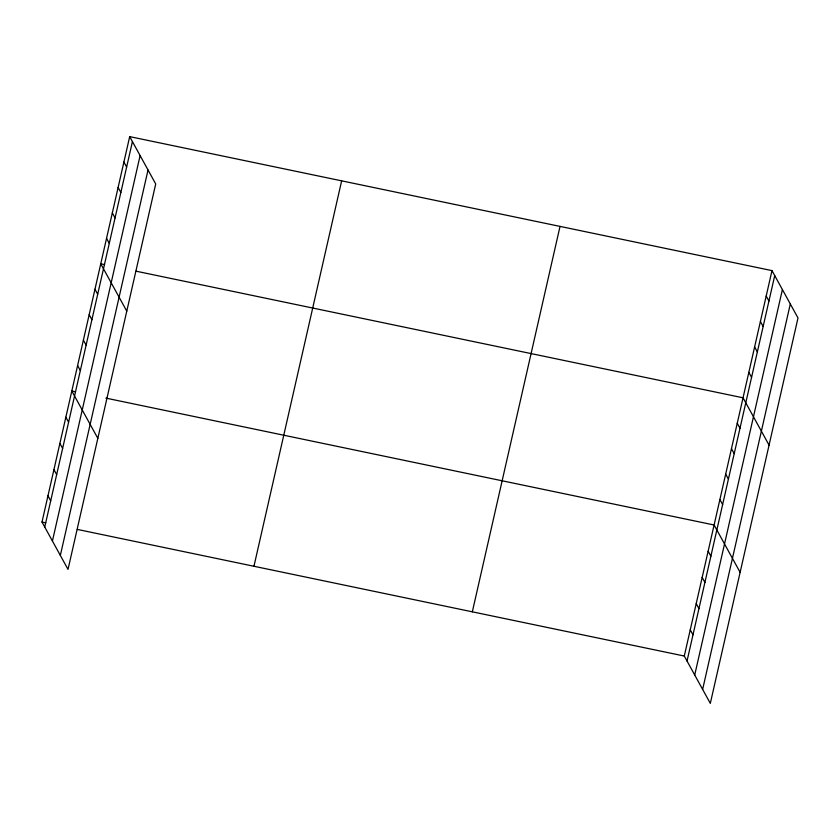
<?xml version="1.0" encoding="UTF-8"?>
<svg xmlns="http://www.w3.org/2000/svg" width="840" height="840" viewBox="0 0 840 840"><rect width="100%" height="100%" fill="white"/><g stroke="black" fill="none" stroke-linecap="round" stroke-linejoin="round"><path stroke-width="1.26" d="M129.686 136.626L155.715 183.96L68.019 569.384L42 522.049L129.686 136.626L771.981 270.617L798 317.951L710.315 703.374L684.285 656.04L771.981 270.617M44.741 527.037L132.426 141.603M52.427 541.013L140.112 155.578M60.343 555.408L148.029 169.984M253.953 566.265L341.649 180.841M472.332 611.825L560.028 226.401M687.025 661.028L774.722 275.594M694.712 675.003L782.397 289.569M702.629 689.399L790.314 303.975M104.538 264.6L100.748 263.812L126.777 311.147M136.08 271.183L743.043 397.803L769.062 445.137M75.6 391.797L71.809 391.01L97.839 438.344M105.882 398.108L714.105 525L740.124 572.334M42 522.049L45.78 522.837M77.322 529.42L684.285 656.04M766.196 296.058L768.925 301.035M760.4 321.489L763.14 326.477M754.614 346.931L757.355 351.907M748.828 372.372L751.569 377.349M737.258 423.245L739.988 428.232M731.462 448.686L734.202 453.663M725.676 474.117L728.417 479.105M719.891 499.558L722.631 504.546M708.141 551.208L710.881 556.196M702.177 577.416L704.918 582.404M696.213 603.624L698.953 608.611M690.249 629.832L692.99 634.82M123.9 162.057L126.641 167.044M118.115 187.499L120.855 192.486M112.329 212.94L115.07 217.917M106.544 238.371L109.284 243.359M94.962 289.254L97.703 294.231M89.177 314.695L91.917 319.673M83.391 340.127L86.132 345.114M77.606 365.568L80.346 370.545M65.856 417.218L68.586 422.195M59.892 443.425L62.633 448.403M53.928 469.634L56.669 474.621M47.964 495.842L50.705 500.829"/></g></svg>
